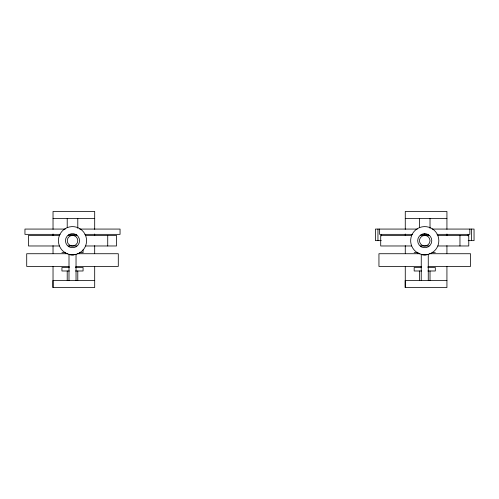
<?xml version="1.0" encoding="UTF-8"?>
<svg xmlns="http://www.w3.org/2000/svg" width="499" height="499" viewBox="0 0 499 499"><rect width="100%" height="100%" fill="white"/><g stroke="black" fill="none" stroke-linecap="round" stroke-linejoin="round"><path stroke-width="0.75" d="M75.006 254.559L76.035 254.334L76.035 280.494M427.238 254.559L428.267 254.334L428.273 280.494M53.031 218.506L94.691 218.506M405.269 218.506L446.929 218.506M65.307 229.072L24.95 229.072L24.95 234.355L60.117 234.355M79.697 229.072L120.053 229.072L120.053 234.355L84.886 234.355M417.283 229.072L375.435 229.072L375.423 240.643L381.298 240.643M432.19 229.072L474.044 229.072L474.05 240.643L468.181 240.643M68.862 234.355L76.777 234.355M412.424 234.355L379.627 234.355L379.627 229.072M421.1 234.355L428.379 234.355M437.049 234.355L469.846 234.355L469.846 229.072M59.294 235.409L28.474 235.409L28.474 245.976L59.294 245.976M68.101 235.409L76.902 235.409M85.709 235.409L116.529 235.409L116.529 245.976L85.709 245.976M411.525 235.409L380.706 235.409L380.706 245.976L411.525 245.976M420.333 235.409L429.14 235.409M437.947 235.409L468.767 235.409L468.767 245.976L437.947 245.976M68.101 245.976L76.902 245.976M420.333 245.976L429.14 245.976M61.932 252.669L65.488 252.669M79.516 252.669L83.071 252.669L83.071 249.849M414.17 252.669L418.075 252.669M432.009 252.669L435.303 252.669M67.683 253.729L26.709 253.729L26.709 266.41L69.267 266.41M77.32 253.729L118.294 253.729L118.294 266.41L75.736 266.41M419.921 253.729L378.947 253.729L378.947 266.41L421.499 266.41M429.552 253.729L470.526 253.729L470.526 266.41L427.974 266.41M69.38 267.464L61.932 267.464L61.932 270.988L69.38 270.988M75.411 267.464L83.071 267.464L83.071 270.988L75.411 270.988M421.618 267.464L414.17 267.464L414.17 270.988L421.618 270.988M427.855 267.464L435.303 267.464L435.303 270.988L427.855 270.988M94.691 280.494L52.944 280.494L52.944 287.543L94.691 287.543L94.691 266.547M446.929 280.494L405.182 280.494L405.182 287.543L446.929 287.543L446.929 266.547M422.254 254.565L421.268 254.353L421.225 280.494M70.022 254.565L69.012 254.347L68.993 280.494M471.518 229.072L471.518 240.643M468.181 234.355L468.181 235.927M459.959 235.409L459.959 245.976M446.929 229.353L446.929 211.457L405.269 211.457L405.269 229.353M446.929 234L446.929 235.553M446.929 245.627L446.929 253.373M432.359 252.232L432.359 252.669M430.019 218.506L430.019 228.317M430.019 270.988L430.019 280.494M424.736 233.364L424.736 234.355M419.453 218.506L419.453 227.563M419.453 270.988L419.453 280.494M417.114 252.232L417.114 252.669M405.269 234L405.269 235.553M405.269 245.627L405.269 253.373M405.269 266.547L405.269 287.543M381.298 234.355L381.298 235.927M377.955 229.072L377.955 240.643M107.728 235.409L107.728 245.976M94.691 229.353L94.691 211.457L53.031 211.457L53.031 229.353M94.691 234L94.691 235.553M94.691 245.627L94.691 253.373M80.121 252.232L80.121 252.669M77.788 218.506L77.788 228.317M77.788 270.988L77.788 280.494M67.215 218.506L67.215 227.563M67.215 270.988L67.215 280.494M64.882 252.232L64.882 252.669M53.031 234L53.031 235.553M53.031 245.627L53.031 253.373M53.031 266.547L53.031 287.543M426.339 254.415A3.499 0.405 -3.6 0 1 424.743 254.559M426.396 254.945A3.499 0.898 -0.1 0 1 421.761 254.633M424.53 254.546A3.499 0.405 3.6 0 1 423.932 254.496M74.108 254.415A3.499 0.405 -3.6 0 1 72.505 254.559M73.952 254.97A3.499 0.898 -0.1 0 1 69.523 254.633M72.299 254.546A3.499 0.405 3.6 0 1 71.694 254.496M417.694 252.893A14.091 14.091 0 0 0 438.827 240.693A14.091 14.091 0 0 0 417.694 228.492A14.091 14.091 0 0 0 417.694 252.893M421.212 246.793A7.042 7.042 0 0 0 431.785 240.693A7.042 7.042 0 0 0 421.212 234.592A7.042 7.042 0 0 0 421.212 246.793M422.098 245.271A5.283 5.283 0 0 0 430.019 240.693A5.283 5.283 0 0 0 422.098 236.121A5.283 5.283 0 0 0 422.098 245.271M69.86 245.271A5.283 5.283 0 0 0 77.788 240.693A5.283 5.283 0 0 0 69.86 236.121A5.283 5.283 0 0 0 69.86 245.271M68.981 246.793A7.042 7.042 0 0 0 79.547 240.693A7.042 7.042 0 0 0 68.981 234.592A7.042 7.042 0 0 0 68.981 246.793M65.456 252.893A14.091 14.091 0 0 0 86.589 240.693A14.091 14.091 0 0 0 65.456 228.492A14.091 14.091 0 0 0 65.456 252.893"/></g></svg>
